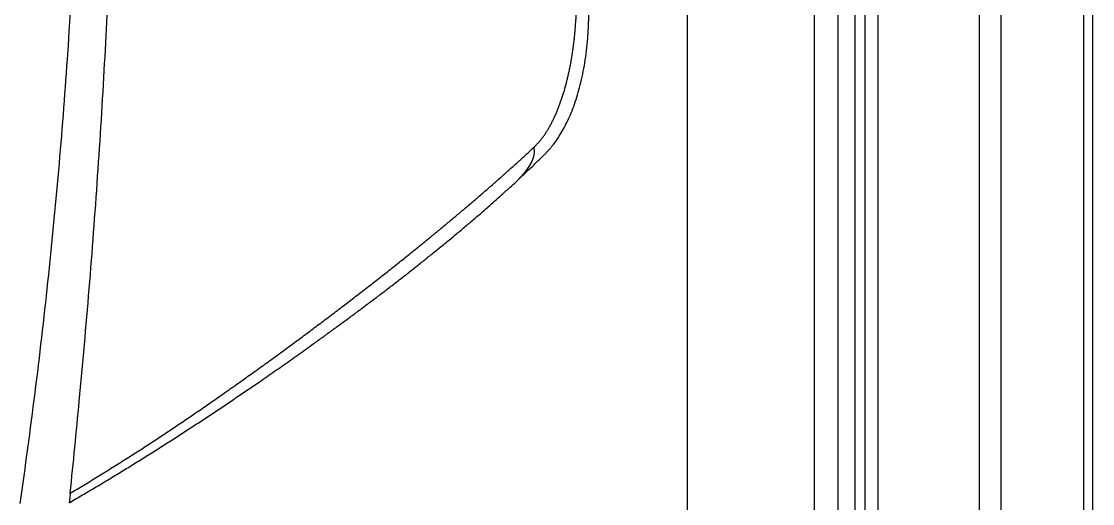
# Model space of a CAD drawing. Header units: inches. Extents: x 2 to 86, y -22 to 129.
# Drawn here: x 75.62 to 86.46, y 34.95 to 39.83 of the extents above; entities that cross this region are included whole.
import ezdxf

# ---------------------------------------------------------------- set-up
doc = ezdxf.new("R2010")
doc.units = ezdxf.units.IN
doc.header["$MEASUREMENT"] = 0
doc.layers.add('1', color=4, linetype='Continuous')
doc.layers.add('BDIM_CYAN', color=4, linetype='Continuous')

# ---------------------------------------------------------------- blocks, each defined once
blk = doc.blocks.new('2020 RHYTHM')
at = {"layer": '1', "color": 4}
blk.add_line((84.082, 78.2), (84.082, 5.882), dxfattribs=at)
at = {"layer": 'BDIM_CYAN', "color": 3}
for p, q in [((82.937, 72.354), (82.937, 14.122)), ((83.158, 14.122), (83.158, 72.354)), ((83.991, 72.354), (83.991, 14.122)), ((79.981, 42.041), (79.981, 34.008)), ((81.271, 25.676), (81.271, 42.041)), ((81.51, 25.676), (81.51, 42.041)), ((81.677, 42.041), (81.677, 25.676)), ((81.779, 42.041), (81.779, 18.014)), ((81.915, 18.014), (81.915, 42.041)), ((75.658, 35.196), (75.658, 35.197)), ((79.981, 34.008), (79.981, 32.337))]:
    blk.add_line(p, q, dxfattribs=at)
at = {"layer": 'BDIM_CYAN', "color": 3, "flags": 128}
for points in [[(73.744, 34.069), (73.739, 34.021), (73.734, 33.973)], [(73.734, 33.973), (73.737, 33.975), (73.74, 33.976)]]:
    blk.add_lwpolyline(points, dxfattribs=at)
at = {"layer": 'BDIM_CYAN', "color": 3}
for points, knots in [([(73.866, 42.251), (73.859, 41.74), (73.829, 40.475), (73.726, 38.459), (73.563, 36.581), (73.389, 35.084), (73.288, 34.336), (73.234, 33.963)], [0.5403099, 0.5403099, 0.5403099, 0.5403099, 0.625, 0.75, 0.875, 0.9375, 1, 1, 1, 1]), ([(73.744, 34.069), (73.776, 34.379), (73.844, 35.068), (73.972, 36.516), (74.063, 37.841), (74.112, 38.787), (74.122, 38.973)], [0.0113261, 0.0113261, 0.0113261, 0.0113261, 0.0625, 0.125, 0.25, 0.2805922, 0.2805922, 0.2805922, 0.2805922]), ([(78.543, 37.498), (78.547, 37.501), (78.554, 37.509), (78.565, 37.521), (78.576, 37.532), (78.587, 37.544), (78.598, 37.557), (78.608, 37.57), (78.619, 37.582), (78.64, 37.609), (78.67, 37.652), (78.71, 37.714), (78.748, 37.782), (78.797, 37.881), (78.842, 37.994), (78.882, 38.122), (78.909, 38.225), (78.933, 38.335), (78.953, 38.453), (78.969, 38.576), (78.978, 38.674), (78.982, 38.743), (78.984, 38.78), (78.986, 38.819), (78.987, 38.857), (78.988, 38.895), (78.989, 38.934), (78.989, 38.96), (78.989, 38.973)], [0, 0, 0, 0, 0.015812, 0.031558, 0.047239, 0.062857, 0.078414, 0.093912, 0.109352, 0.124735, 0.187338, 0.24851, 0.311367, 0.372399, 0.49781, 0.561524, 0.623079, 0.686816, 0.748808, 0.811504, 0.873479, 0.891444, 0.909415, 0.927409, 0.945447, 0.963546, 0.981725, 1, 1, 1, 1]), ([(78.614, 37.819), (78.617, 37.824), (78.622, 37.835), (78.63, 37.851), (78.638, 37.867), (78.646, 37.884), (78.653, 37.901), (78.661, 37.918), (78.668, 37.935), (78.676, 37.953), (78.683, 37.971), (78.69, 37.989), (78.696, 38.008), (78.703, 38.027), (78.71, 38.046), (78.716, 38.065), (78.723, 38.084), (78.729, 38.104), (78.735, 38.124), (78.741, 38.144), (78.747, 38.165), (78.753, 38.185), (78.758, 38.206), (78.764, 38.227), (78.769, 38.249), (78.774, 38.27), (78.779, 38.292), (78.784, 38.314), (78.789, 38.336), (78.794, 38.358), (78.798, 38.381), (78.803, 38.403), (78.807, 38.426), (78.811, 38.449), (78.815, 38.473), (78.819, 38.496), (78.822, 38.52), (78.826, 38.544), (78.829, 38.568), (78.833, 38.592), (78.836, 38.616), (78.839, 38.641), (78.842, 38.666), (78.844, 38.69), (78.847, 38.715), (78.849, 38.741), (78.851, 38.766), (78.853, 38.791), (78.855, 38.817), (78.857, 38.843), (78.859, 38.869), (78.86, 38.895), (78.861, 38.921), (78.862, 38.947), (78.863, 38.965), (78.863, 38.973)], [0, 0, 0, 0, 0.019312, 0.038594, 0.057846, 0.077069, 0.096264, 0.115429, 0.134567, 0.153676, 0.172758, 0.191813, 0.210841, 0.229843, 0.248819, 0.26777, 0.286696, 0.305597, 0.324476, 0.343331, 0.362164, 0.380976, 0.399768, 0.418541, 0.437296, 0.456034, 0.474757, 0.493465, 0.51216, 0.530844, 0.549518, 0.568183, 0.586842, 0.605496, 0.624147, 0.642796, 0.661446, 0.680098, 0.698756, 0.71742, 0.736094, 0.75478, 0.773479, 0.792196, 0.810932, 0.82969, 0.848472, 0.867283, 0.886125, 0.905, 0.923912, 0.942865, 0.961862, 0.980906, 1, 1, 1, 1]), ([(78.433, 37.568), (78.437, 37.572), (78.444, 37.578), (78.454, 37.589), (78.464, 37.599), (78.475, 37.611), (78.485, 37.622), (78.495, 37.634), (78.505, 37.646), (78.514, 37.659), (78.524, 37.672), (78.534, 37.685), (78.543, 37.698), (78.552, 37.712), (78.562, 37.727), (78.571, 37.741), (78.58, 37.756), (78.589, 37.771), (78.597, 37.787), (78.606, 37.803), (78.612, 37.814), (78.614, 37.819)], [0, 0, 0, 0, 0.053461, 0.106826, 0.160095, 0.213269, 0.266349, 0.319335, 0.372229, 0.425032, 0.477744, 0.530365, 0.582896, 0.635339, 0.687693, 0.73996, 0.79214, 0.844233, 0.89624, 0.948162, 1, 1, 1, 1]), ([(73.744, 34.069), (73.767, 34.083), (73.813, 34.11), (73.881, 34.151), (73.95, 34.192), (74.018, 34.234), (74.085, 34.275), (74.153, 34.317), (74.22, 34.36), (74.287, 34.402), (74.354, 34.445), (74.42, 34.487), (74.487, 34.53), (74.553, 34.573), (74.619, 34.617), (74.685, 34.66), (74.751, 34.704), (74.816, 34.748), (74.882, 34.792), (74.947, 34.836), (75.012, 34.88), (75.077, 34.925), (75.141, 34.969), (75.206, 35.014), (75.27, 35.059), (75.334, 35.104), (75.398, 35.149), (75.462, 35.194), (75.526, 35.24), (75.589, 35.285), (75.653, 35.331), (75.716, 35.376), (75.779, 35.422), (75.842, 35.468), (75.905, 35.514), (75.967, 35.559), (76.029, 35.605), (76.092, 35.652), (76.154, 35.698), (76.215, 35.744), (76.277, 35.79), (76.338, 35.836), (76.4, 35.883), (76.461, 35.929), (76.521, 35.976), (76.582, 36.022), (76.642, 36.069), (76.703, 36.115), (76.763, 36.162), (76.822, 36.208), (76.882, 36.255), (76.941, 36.301), (77, 36.348), (77.059, 36.395), (77.117, 36.441), (77.175, 36.488), (77.233, 36.535), (77.291, 36.581), (77.348, 36.628), (77.417, 36.684), (77.496, 36.75), (77.586, 36.825), (77.676, 36.9), (77.764, 36.974), (77.852, 37.049), (77.938, 37.124), (78.024, 37.198), (78.108, 37.273), (78.191, 37.347), (78.273, 37.421), (78.354, 37.495), (78.407, 37.544), (78.433, 37.568)], [0, 0, 0, 0, 0.012932, 0.025865, 0.038797, 0.05173, 0.064662, 0.077594, 0.090527, 0.103459, 0.116391, 0.129322, 0.142254, 0.155185, 0.168116, 0.181046, 0.193977, 0.206908, 0.219838, 0.232769, 0.2457, 0.258631, 0.271562, 0.284494, 0.297426, 0.310357, 0.323289, 0.336221, 0.349153, 0.362084, 0.375016, 0.387947, 0.400879, 0.41381, 0.426741, 0.439672, 0.452603, 0.465534, 0.478465, 0.491396, 0.504327, 0.517259, 0.53019, 0.543121, 0.556052, 0.568983, 0.581913, 0.594844, 0.607775, 0.620705, 0.633635, 0.646565, 0.659495, 0.672425, 0.685355, 0.698285, 0.711214, 0.724144, 0.737074, 0.750003, 0.770835, 0.791666, 0.812498, 0.83333, 0.854161, 0.874993, 0.895825, 0.916658, 0.937491, 0.958325, 0.979162, 1, 1, 1, 1]), ([(78.261, 37.227), (78.274, 37.24), (78.302, 37.265), (78.343, 37.304), (78.383, 37.342), (78.424, 37.381), (78.464, 37.42), (78.504, 37.459), (78.53, 37.485), (78.543, 37.498)], [0, 0, 0, 0, 0.1420392, 0.2843489, 0.4269307, 0.5697859, 0.7129153, 0.8563198, 1, 1, 1, 1]), ([(75.658, 35.197), (75.684, 35.214), (75.735, 35.25), (75.811, 35.302), (75.887, 35.355), (75.962, 35.409), (76.038, 35.462), (76.114, 35.516), (76.196, 35.575), (76.286, 35.64), (76.384, 35.711), (76.481, 35.782), (76.578, 35.853), (76.675, 35.925), (76.771, 35.998), (76.868, 36.07), (76.964, 36.144), (77.06, 36.218), (77.155, 36.292), (77.25, 36.367), (77.345, 36.443), (77.439, 36.519), (77.533, 36.595), (77.627, 36.672), (77.719, 36.75), (77.812, 36.828), (77.903, 36.906), (77.994, 36.986), (78.084, 37.066), (78.173, 37.146), (78.231, 37.2), (78.261, 37.227)], [0, 0, 0, 0, 0.026529, 0.053127, 0.079794, 0.106531, 0.133336, 0.160212, 0.187157, 0.222173, 0.257368, 0.292743, 0.328298, 0.364034, 0.399952, 0.436051, 0.472334, 0.508801, 0.545451, 0.582288, 0.61931, 0.65652, 0.693918, 0.731506, 0.769285, 0.807254, 0.845416, 0.88377, 0.922318, 0.961061, 1, 1, 1, 1]), ([(73.74, 33.976), (73.761, 33.989), (73.804, 34.014), (73.868, 34.051), (73.932, 34.089), (73.995, 34.126), (74.059, 34.164), (74.122, 34.202), (74.185, 34.24), (74.248, 34.279), (74.311, 34.317), (74.373, 34.356), (74.436, 34.394), (74.498, 34.433), (74.56, 34.472), (74.622, 34.511), (74.684, 34.551), (74.746, 34.59), (74.807, 34.63), (74.869, 34.669), (74.93, 34.709), (74.991, 34.749), (75.052, 34.789), (75.113, 34.829), (75.174, 34.87), (75.235, 34.91), (75.296, 34.95), (75.356, 34.991), (75.417, 35.032), (75.477, 35.073), (75.537, 35.114), (75.598, 35.155), (75.638, 35.183), (75.658, 35.196)], [0, 0, 0, 0, 0.031253, 0.062574, 0.093963, 0.125419, 0.156942, 0.188533, 0.220191, 0.251916, 0.283707, 0.315566, 0.347491, 0.379484, 0.411542, 0.443668, 0.47586, 0.508118, 0.540443, 0.572835, 0.605293, 0.637818, 0.670409, 0.703066, 0.735791, 0.768582, 0.80144, 0.834365, 0.867357, 0.900417, 0.933544, 0.966738, 1, 1, 1, 1])]:
    blk.add_open_spline(points, degree=3, knots=knots, dxfattribs=at)
blk.add_open_spline([(78.433, 37.568), (78.453, 37.431), (78.354, 37.326), (78.261, 37.227)], degree=3, dxfattribs=at)

msp = doc.modelspace()

# ---------------------------------------------------------------- block references
msp.add_blockref('2020 RHYTHM', (2.373, 0.985))

doc.saveas('drawing.dxf')
